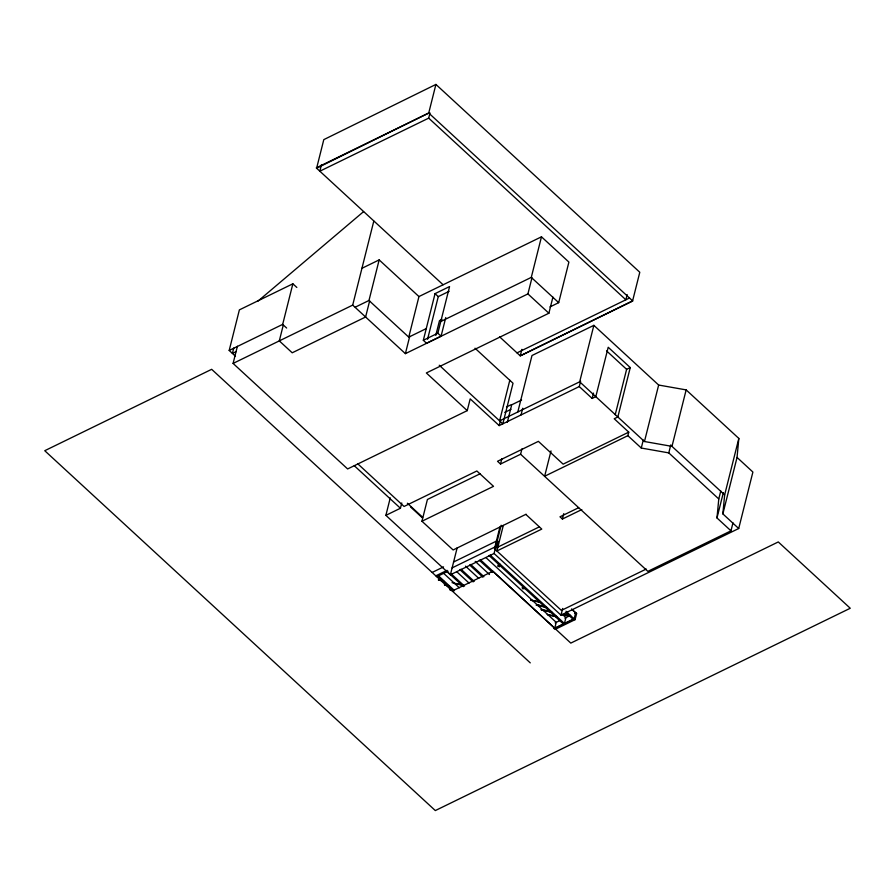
<?xml version="1.0" encoding="UTF-8"?>
<svg xmlns="http://www.w3.org/2000/svg" width="895" height="895" viewBox="0 0 895 895"><rect width="100%" height="100%" fill="white"/><g stroke="black" fill="none" stroke-linecap="round" stroke-linejoin="round"><path stroke-width="1.34" d="M521.953 448.865L520.61 454.246L647.868 571.357L730.969 530.836L716.984 517.959L718.774 498.962L720.788 490.963M501.155 525.253L494.062 553.49L560.997 615.156L738.711 528.509L722.858 513.887L724.648 494.901L738.834 438.427L686.152 389.896L658.653 385.04L593.855 325.344L531.988 355.516L517.802 411.98M722.858 513.887L737.044 457.423L738.834 438.427M235.474 356.266L229.187 350.46L239.379 309.883L292.866 283.804L296.838 287.452M233.763 348.021L232.409 353.435L236.045 351.657M580.609 381.18L579.266 386.562L499.197 425.595L470.188 398.868L467.235 410.637L347.629 468.946L233.092 363.426L237.41 346.253M321.473 164.702L319.839 171.202L428.694 118.129L430.003 112.927M229.187 350.46L282.675 324.382L292.866 283.804M283.346 324.784L279.307 340.894L292.206 352.787L365.607 316.998L369.646 300.888M233.092 363.426L352.697 305.106L373.797 221.099M368.975 300.485L379.167 259.897L418.95 296.558L408.758 337.135L368.975 300.485L355.281 307.153M435.91 84.432L428.727 113.038L316.617 168.226L323.8 139.631L435.91 84.432L639.791 272.27L632.608 300.877L520.252 355.852L499.555 336.777M352.697 305.106L405.39 353.648L409.765 336.196M423.324 340.29L435.048 293.638L449.57 286.557L437.845 333.208L423.324 340.29L426.557 343.266L441.078 336.184L445.766 317.524M427.564 339.261L438.27 296.614L449.167 291.3M494.062 553.49L450.386 574.78L385.879 515.341L390.265 497.866M435.787 335.379L439.501 320.623L441.996 319.403M385.879 515.341L400.434 508.248L401.765 502.956M526.126 514.211L453.127 549.966L421.948 521.237L427.418 499.477L480.156 473.757M450.386 574.78L457.144 547.897M440.787 321.518L531.283 277.394L541.475 236.817L568.896 262.078L558.693 302.655L549.944 306.929M405.39 353.648L527.916 293.907L531.954 277.797M509.803 380.263L499.611 420.851L579.68 381.807L593.855 325.344M499.197 425.595L500.551 420.18M521.886 349.352L520.252 355.852L632.743 301L428.727 113.038L316.248 167.891L443.07 284.744M507.32 422.295L511.705 404.82L521.617 399.987M579.266 386.562L592.166 398.443L595.801 396.675L608.208 347.26L630.259 367.576L617.841 416.981L614.205 418.748L628.749 432.151L563.123 464.147L538.387 441.358L497.519 461.283L500.518 464.035L501.86 458.665M521.035 414.944L522.725 408.232M467.235 410.637L426.356 372.969L548.881 313.228L552.92 297.118M646.257 569.041L561.4 610.412L494.476 548.747L499.936 526.976M503.314 525.432L496.893 550.973L541.777 529.09L525.924 514.48M499.499 566.815L498.067 566.087L498.728 563.47M551.007 450.923L544.641 476.252L627.854 435.675L628.749 432.151M592.166 398.443L593.508 393.106M578.64 507.711L559.979 516.807L562.407 519.033L563.76 513.64M627.171 294.589L625.862 299.791L428.694 118.129M560.997 615.156L562.675 608.432M615.212 414.743L626.612 369.344L630.259 367.576M571.681 609.26L576.649 613.467L575.093 619.642L555.023 629.431M718.774 498.962L668.778 452.892L641.279 448.037L643.281 440.038M724.648 494.901L671.977 446.37L644.467 441.515L658.653 385.04M668.778 452.892L670.791 444.893M671.977 446.37L686.152 389.896M716.984 517.959L723.35 492.63M730.969 530.836L732.971 522.837M738.711 528.509L752.896 472.034L737.044 457.423M498.067 566.087L499.835 564.04M257.973 301.134L363.583 211.623M361.748 268.388L379.167 259.897M418.95 296.558L541.475 236.817M408.758 337.135L426.266 328.599M517.008 352.865L629.498 298.013M506.469 406.99L511.437 404.574M504.724 412.394L510.933 409.362M500.518 464.035L520.61 454.246M421.948 521.237L493.525 486.332L476.856 470.983L404.07 506.469L357.575 463.632M432.307 572.375L443.551 566.893M453.552 562.015L497.273 540.692L498.213 541.564L496.736 547.449L495.796 546.577L452.076 567.9M435.831 575.821L447.075 570.339M436.771 576.682L448.015 571.2M494.476 548.747L539.361 526.853M562.407 519.033L581.817 509.568M452.277 591.013L492.832 571.245L570.809 643.102L778.281 541.945L850.25 608.253L435.317 810.568L44.75 450.711L211.667 369.322L530.265 662.871M555.157 622.875L559.386 620.806M564.868 618.143L570.63 615.324M574.568 613.411L575.63 612.885L574.154 618.769L554.162 628.514M554.15 628.626L574.109 618.893L574.982 619.698L565.998 611.263M525.41 588.418L522.736 588.809L522.132 587.668M438.46 579.703L442.533 580.598M452.053 582.679L462.939 585.073M530.948 600.008L540.479 602.1M438.382 579.994L443.819 581.191M454.705 583.574L462.86 585.364M530.88 600.299L540.401 602.391M537.145 604.796L543.959 606.284M536.944 605.031L543.724 606.519M444.367 584.737L448.44 585.632M536.687 604.998L544.831 606.788M574.691 613.343L576.57 613.757L571.558 609.137M444.86 585.129L448.954 586.024M536.15 605.165L547.046 607.56M451.248 589.648L453.978 590.241M544.082 610.032L546.811 610.625M564.566 614.529L570.025 615.726M449.715 589.615L453.799 590.521M540.871 609.629L551.756 612.023M562.642 614.418L569.634 615.917M450.219 590.018L452.948 590.61M541.721 610.11L551.286 612.202M562.217 614.608L569.041 616.107M547.158 614.418L556.656 616.498M547.829 614.876L556.008 616.666M531.283 277.394L558.693 302.655M606.575 350.885L626.612 369.344M527.916 293.907L548.881 313.228M579.68 381.807L644.467 441.515M627.854 435.675L641.279 448.037M435.048 293.638L438.27 296.614M475.01 348.211L513.025 383.239L502.833 423.816L439.244 365.227M437.845 333.208L441.078 336.184M282.675 324.382L286.646 328.04M565.964 612.717L573.091 619.284M562.865 614.809L565.92 617.617L564.443 623.502L490.091 554.989M489.028 555.515L563.38 624.016M485.929 557.596L556.22 622.349L554.743 628.234L480.38 559.722M479.317 560.248L492.563 572.442M475.211 561.389L489.475 574.534M407.37 503.225L422.653 517.299M410.503 506.894L422.485 517.936M470.68 564.454L483.915 576.66M469.618 564.969L482.852 577.174M465.501 566.121L478.747 578.327M354.275 465.713L400.434 508.248M460.97 569.186L474.216 581.392M459.907 569.701L473.153 581.907M456.819 571.793L469.047 583.059M451.27 573.919L464.505 586.124M447.153 571.625L463.442 586.639M443.036 572.766L459.336 587.791M438.505 575.832L453.787 589.917M437.442 576.358L453.743 591.371"/></g></svg>
